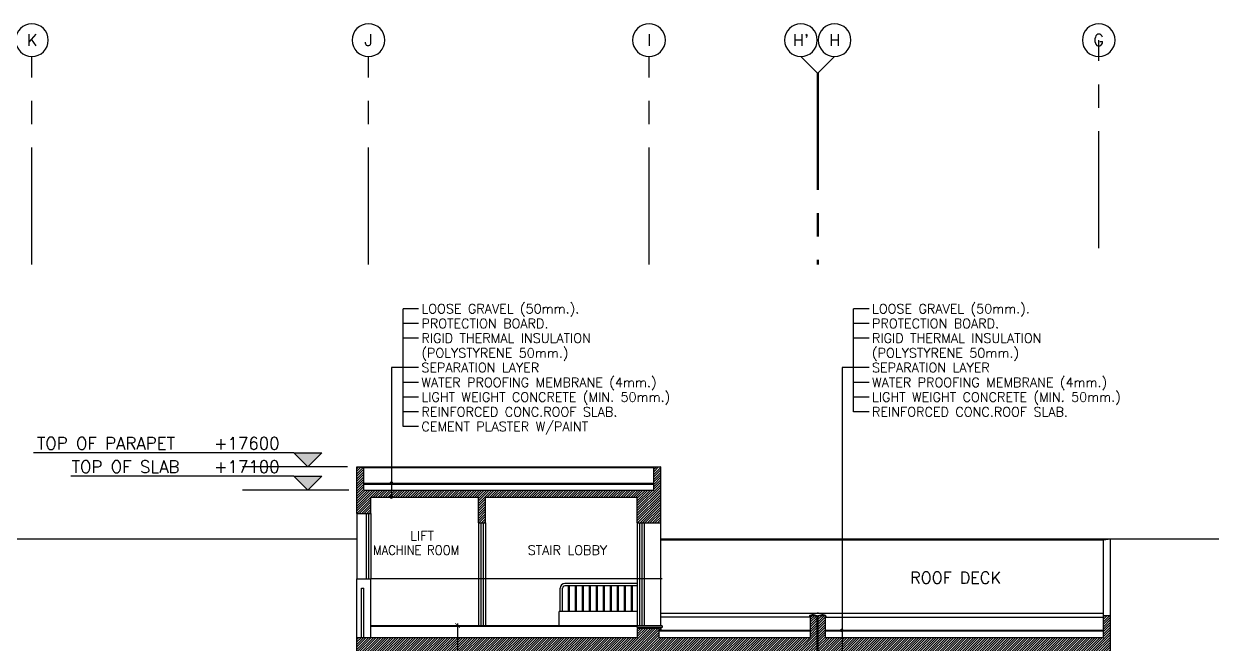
# Model space of a CAD drawing. Extents: x 417680.1 to 417774.5, y 43453.2 to 43484.7.
# Drawn here: x 417711.91 to 417737.33, y 43471.46 to 43484.73 of the extents above; entities that cross this region are included whole.
import ezdxf
from ezdxf.enums import TextEntityAlignment as Align

# ---------------------------------------------------------------- set-up
doc = ezdxf.new("R2010")
doc.units = 0
doc.header["$MEASUREMENT"] = 0
doc.header["$PDMODE"] = 3
doc.header["$PDSIZE"] = 0.1
doc.linetypes.add('CENTERX2', pattern=[4, 2.5, -0.5, 0.5, -0.5])
doc.layers.get('0').update_dxf_attribs({"color": 4, "linetype": 'CONTINUOUS'})
doc.layers.get('DEFPOINTS').update_dxf_attribs({"linetype": 'CONTINUOUS'})
for name, color, linetype in [('AX-CR', 2, 'CONTINUOUS'), ('AX-TXT', 2, 'CONTINUOUS'), ('AXES', 11, 'CENTERX2'), ('COL', 2, 'CONTINUOUS'), ('DIM-IN', 7, 'CONTINUOUS'), ('DIM-OUT', 4, 'CONTINUOUS'), ('EL', 2, 'CONTINUOUS'), ('EL-LEVS', 4, 'CONTINUOUS'), ('EL-LEVT', 4, 'CONTINUOUS'), ('HAT', 11, 'CONTINUOUS'), ('INSUL', 7, 'CONTINUOUS'), ('RM-NAME', 2, 'CONTINUOUS'), ('SEC', 4, 'CONTINUOUS'), ('STR', 4, 'CONTINUOUS'), ('WALL', 2, 'CONTINUOUS'), ('WIN', 4, 'CONTINUOUS')]:
    doc.layers.add(name, color=color, linetype=linetype)
doc.styles.add('ROMANC', font='romanc', dxfattribs={"height": 0.1})
doc.styles.add('ROMANS', font='ROMANS.shx', dxfattribs={"width": 0.6})
doc.styles.add('S', font='ROMANS.SHX')
doc.dimstyles.new('STANDARD in', dxfattribs={"dimtxt": 0.3, "dimasz": 0.1, "dimexe": 0.07, "dimexo": 0.05, "dimgap": 0.1, "dimtad": 1, "dimdec": 0, "dimlfac": 1000, "dimzin": 0, "dimdsep": 46, "dimtxsty": 'ROMANS', "dimblk": 'ARCHTICK', "dimcen": 0.05, "dimdle": 0.05, "dimclrd": 4, "dimclre": 4, "dimclrt": 2, "dimadec": 0, "dimazin": 0, "dimtfac": 1, "dimtdec": 0, "dimtmove": 2, "dimatfit": 3, "dimldrblk": 'ARCHTICK', "dimfxl": 0, "dimtolj": 1, "dimtzin": 0, "dimarcsym": 0})

# ---------------------------------------------------------------- blocks, each defined once
blk = doc.blocks.new('AXR')
at = {"layer": 'AX-CR'}
blk.add_circle((350, 0), 350, dxfattribs=at)
at = {"layer": 'AX-TXT', "style": 'ROMANS'}
blk.add_attdef('AX', text='', height=250, dxfattribs=at).set_placement((350, 0), align=Align.MIDDLE)
blk = doc.blocks.new('*X22')
at = {"color": 0}
for p, q in [((-249256, 235466), (-249215, 235507)), ((-249256, 235413), (-249162, 235507)), ((-249256, 235360), (-249109, 235507)), ((-249256, 235307), (-249106, 235457)), ((-253250, 234707), (-252730, 235227)), ((-253197, 234707), (-252677, 235227)), ((-253144, 234707), (-252624, 235227)), ((-253091, 234707), (-252571, 235227)), ((-253037, 234707), (-252517, 235227)), ((-252984, 234707), (-252496, 235196)), ((-252956, 235213), (-252942, 235227)), ((-252956, 235160), (-252889, 235227)), ((-252956, 235107), (-252836, 235227)), ((-252956, 235054), (-252783, 235227)), ((-249256, 235254), (-249106, 235404)), ((-249256, 235201), (-249106, 235351)), ((-249256, 235148), (-249106, 235298)), ((-249256, 235095), (-249106, 235245)), ((-249256, 235042), (-249106, 235192)), ((-258956, 234463), (-258382, 235037)), ((-258956, 234516), (-258435, 235037)), ((-258956, 234569), (-258488, 235037)), ((-258956, 234622), (-258541, 235037)), ((-258956, 234675), (-258594, 235037)), ((-258956, 234728), (-258647, 235037)), ((-258956, 234781), (-258700, 235037)), ((-258956, 234834), (-258753, 235037)), ((-258956, 234887), (-258806, 235037)), ((-258956, 234940), (-258859, 235037)), ((-258956, 234994), (-258912, 235037)), ((-258929, 234437), (-258329, 235037)), ((-258606, 234707), (-258276, 235037)), ((-258553, 234707), (-258223, 235037)), ((-258500, 234707), (-258170, 235037)), ((-258447, 234707), (-258117, 235037)), ((-258394, 234707), (-258064, 235037)), ((-258341, 234707), (-258011, 235037)), ((-258288, 234707), (-257958, 235037)), ((-258235, 234707), (-257905, 235037)), ((-258182, 234707), (-257852, 235037)), ((-258129, 234707), (-257799, 235037)), ((-258076, 234707), (-257746, 235037)), ((-258023, 234707), (-257693, 235037)), ((-257970, 234707), (-257640, 235037)), ((-257917, 234707), (-257587, 235037)), ((-257864, 234707), (-257534, 235037)), ((-257810, 234707), (-257480, 235037)), ((-257757, 234707), (-257427, 235037)), ((-257704, 234707), (-257374, 235037)), ((-257651, 234707), (-257321, 235037)), ((-257598, 234707), (-257268, 235037)), ((-257545, 234707), (-257215, 235037)), ((-257492, 234707), (-257162, 235037)), ((-257439, 234707), (-257109, 235037)), ((-257386, 234707), (-257056, 235037)), ((-257333, 234707), (-257003, 235037)), ((-257280, 234707), (-256950, 235037)), ((-257227, 234707), (-256897, 235037)), ((-257174, 234707), (-256844, 235037)), ((-257121, 234707), (-256791, 235037)), ((-257068, 234707), (-256738, 235037)), ((-257015, 234707), (-256685, 235037)), ((-256962, 234707), (-256632, 235037)), ((-256909, 234707), (-256579, 235037)), ((-256856, 234707), (-256526, 235037)), ((-256803, 234707), (-256473, 235037)), ((-256750, 234707), (-256420, 235037)), ((-256697, 234707), (-256367, 235037)), ((-256644, 234707), (-256314, 235037)), ((-256591, 234707), (-256261, 235037)), ((-256538, 234707), (-256208, 235037)), ((-256485, 234707), (-256155, 235037)), ((-256432, 234707), (-256102, 235037)), ((-256379, 234707), (-256049, 235037)), ((-256326, 234707), (-255996, 235037)), ((-256273, 234707), (-255943, 235037)), ((-256219, 234707), (-255889, 235037)), ((-256166, 234707), (-255836, 235037)), ((-256113, 234707), (-255783, 235037)), ((-256060, 234707), (-255730, 235037)), ((-256007, 234707), (-255677, 235037)), ((-255954, 234707), (-255624, 235037)), ((-255901, 234707), (-255571, 235037)), ((-255848, 234707), (-255518, 235037)), ((-255795, 234707), (-255465, 235037)), ((-255742, 234707), (-255412, 235037)), ((-255689, 234707), (-255359, 235037)), ((-255636, 234707), (-255306, 235037)), ((-255583, 234707), (-255253, 235037)), ((-255530, 234707), (-255200, 235037)), ((-255477, 234707), (-255147, 235037)), ((-255424, 234707), (-255094, 235037)), ((-255371, 234707), (-255041, 235037)), ((-255318, 234707), (-254988, 235037)), ((-255265, 234707), (-254935, 235037)), ((-255212, 234707), (-254882, 235037)), ((-255159, 234707), (-254829, 235037)), ((-255106, 234707), (-254776, 235037)), ((-255053, 234707), (-254723, 235037)), ((-255000, 234707), (-254670, 235037)), ((-254947, 234707), (-254617, 235037)), ((-254894, 234707), (-254564, 235037)), ((-254841, 234707), (-254511, 235037)), ((-254788, 234707), (-254458, 235037)), ((-254735, 234707), (-254405, 235037)), ((-254682, 234707), (-254352, 235037)), ((-254628, 234707), (-254298, 235037)), ((-254575, 234707), (-254245, 235037)), ((-254522, 234707), (-254192, 235037)), ((-254469, 234707), (-254139, 235037)), ((-254416, 234707), (-254086, 235037)), ((-254363, 234707), (-254033, 235037)), ((-254310, 234707), (-253980, 235037)), ((-254257, 234707), (-253927, 235037)), ((-254204, 234707), (-253874, 235037)), ((-254151, 234707), (-253821, 235037)), ((-254098, 234707), (-253768, 235037)), ((-254045, 234707), (-253715, 235037)), ((-253992, 234707), (-253662, 235037)), ((-253939, 234707), (-253609, 235037)), ((-253886, 234707), (-253556, 235037)), ((-253833, 234707), (-253503, 235037)), ((-253780, 234707), (-253450, 235037)), ((-253727, 234707), (-253397, 235037)), ((-253674, 234707), (-253344, 235037)), ((-253621, 234707), (-253291, 235037)), ((-253568, 234707), (-253238, 235037)), ((-253515, 234707), (-253185, 235037)), ((-253462, 234707), (-253132, 235037)), ((-253409, 234707), (-253079, 235037)), ((-253356, 234707), (-253026, 235037)), ((-253303, 234707), (-252973, 235037)), ((-252931, 234707), (-252496, 235143)), ((-252878, 234707), (-252496, 235090)), ((-252825, 234707), (-252495, 235037)), ((-252772, 234707), (-252442, 235037)), ((-252719, 234707), (-252389, 235037)), ((-252666, 234707), (-252336, 235037)), ((-252613, 234707), (-252283, 235037)), ((-252560, 234707), (-252230, 235037)), ((-252507, 234707), (-252177, 235037)), ((-252454, 234707), (-252124, 235037)), ((-252401, 234707), (-252071, 235037)), ((-252348, 234707), (-252018, 235037)), ((-252295, 234707), (-251965, 235037)), ((-252242, 234707), (-251912, 235037)), ((-252189, 234707), (-251859, 235037)), ((-252136, 234707), (-251806, 235037)), ((-252083, 234707), (-251753, 235037)), ((-252030, 234707), (-251700, 235037)), ((-251977, 234707), (-251647, 235037)), ((-251924, 234707), (-251594, 235037)), ((-251871, 234707), (-251541, 235037)), ((-251818, 234707), (-251488, 235037)), ((-251765, 234707), (-251435, 235037)), ((-251712, 234707), (-251382, 235037)), ((-251659, 234707), (-251329, 235037)), ((-251606, 234707), (-251276, 235037)), ((-251553, 234707), (-251223, 235037)), ((-251500, 234707), (-251170, 235037)), ((-251447, 234707), (-251117, 235037)), ((-251393, 234707), (-251063, 235037)), ((-251340, 234707), (-251010, 235037)), ((-251287, 234707), (-250957, 235037)), ((-251234, 234707), (-250904, 235037)), ((-251181, 234707), (-250851, 235037)), ((-251128, 234707), (-250798, 235037)), ((-251075, 234707), (-250745, 235037)), ((-251022, 234707), (-250692, 235037)), ((-250969, 234707), (-250639, 235037)), ((-250916, 234707), (-250586, 235037)), ((-250863, 234707), (-250533, 235037)), ((-250810, 234707), (-250480, 235037)), ((-250757, 234707), (-250427, 235037)), ((-250704, 234707), (-250374, 235037)), ((-250651, 234707), (-250321, 235037)), ((-250598, 234707), (-250268, 235037)), ((-250545, 234707), (-250215, 235037)), ((-250492, 234707), (-250162, 235037)), ((-250439, 234707), (-250109, 235037)), ((-250386, 234707), (-250056, 235037)), ((-250333, 234707), (-250003, 235037)), ((-250280, 234707), (-249950, 235037)), ((-250227, 234707), (-249897, 235037)), ((-250174, 234707), (-249844, 235037)), ((-250121, 234707), (-249791, 235037)), ((-250068, 234707), (-249738, 235037)), ((-250015, 234707), (-249685, 235037)), ((-249962, 234707), (-249632, 235037)), ((-249909, 234707), (-249579, 235037)), ((-249856, 234707), (-249526, 235037)), ((-249802, 234707), (-249472, 235037)), ((-249749, 234707), (-249419, 235037)), ((-249696, 234707), (-249366, 235037)), ((-249643, 234707), (-249313, 235037)), ((-249590, 234707), (-249260, 235037)), ((-249537, 234707), (-249106, 235138)), ((-249484, 234707), (-249106, 235085)), ((-249431, 234707), (-249106, 235032)), ((-249378, 234707), (-249106, 234979)), ((-249325, 234707), (-249106, 234926)), ((-249272, 234707), (-249106, 234873)), ((-249219, 234707), (-249106, 234820)), ((-249166, 234707), (-249106, 234767)), ((-249113, 234707), (-249106, 234714)), ((-258876, 234437), (-258656, 234657)), ((-258823, 234437), (-258656, 234604)), ((-258770, 234437), (-258656, 234551)), ((-258717, 234437), (-258656, 234498)), ((-258664, 234437), (-258656, 234445))]:
    blk.add_line(p, q, dxfattribs=at)
blk = doc.blocks.new('EL-LEV1')
at = {"layer": 'EL-LEVS'}
blk.add_lwpolyline([(0, 0), (300, 300), (-300, 300)], close=True, dxfattribs=at)
blk.add_solid([(-300, 300), (300, 300), (0, 0)], dxfattribs=at)
at = {"layer": 'EL-LEVT', "style": 'S'}
for tag, p in [('+0000', (534, 369)), ('ELEVATION', (2089, 369))]:
    blk.add_attdef(tag, p, '', height=260, dxfattribs=at)
blk = doc.blocks.new('*X15')
at = {"color": 0}
for p, q in [((-249086, 235371), (-248949, 235507)), ((-249086, 235424), (-249002, 235507)), ((-249086, 235477), (-249056, 235507)), ((-249086, 235318), (-248936, 235468)), ((-242986, 235478), (-242957, 235507)), ((-242986, 235425), (-242904, 235507)), ((-242986, 235372), (-242851, 235507)), ((-242986, 235319), (-242836, 235469)), ((-249086, 235265), (-248936, 235415)), ((-249086, 235212), (-248936, 235362)), ((-249086, 235158), (-248936, 235308)), ((-249086, 235105), (-248936, 235255)), ((-249086, 235052), (-248936, 235202)), ((-242986, 235266), (-242836, 235416)), ((-242986, 235213), (-242836, 235363)), ((-242986, 235160), (-242836, 235310)), ((-242986, 235107), (-242836, 235257)), ((-242986, 235054), (-242836, 235204)), ((-249086, 234999), (-248936, 235149)), ((-249086, 234946), (-248936, 235096)), ((-249086, 234893), (-248936, 235043)), ((-249086, 234734), (-248783, 235037)), ((-249086, 234787), (-248836, 235037)), ((-249086, 234840), (-248889, 235037)), ((-249060, 234707), (-248730, 235037)), ((-249007, 234707), (-248677, 235037)), ((-248954, 234707), (-248624, 235037)), ((-248901, 234707), (-248571, 235037)), ((-248848, 234707), (-248518, 235037)), ((-248795, 234707), (-248465, 235037)), ((-248742, 234707), (-248412, 235037)), ((-248689, 234707), (-248359, 235037)), ((-248636, 234707), (-248306, 235037)), ((-248583, 234707), (-248253, 235037)), ((-248530, 234707), (-248200, 235037)), ((-248477, 234707), (-248147, 235037)), ((-248424, 234707), (-248094, 235037)), ((-248371, 234707), (-248041, 235037)), ((-248318, 234707), (-247988, 235037)), ((-248265, 234707), (-247935, 235037)), ((-248211, 234707), (-247881, 235037)), ((-248158, 234707), (-247828, 235037)), ((-248105, 234707), (-247775, 235037)), ((-248052, 234707), (-247722, 235037)), ((-247999, 234707), (-247669, 235037)), ((-247946, 234707), (-247616, 235037)), ((-247893, 234707), (-247563, 235037)), ((-247840, 234707), (-247510, 235037)), ((-247787, 234707), (-247457, 235037)), ((-247734, 234707), (-247404, 235037)), ((-247681, 234707), (-247351, 235037)), ((-247628, 234707), (-247298, 235037)), ((-247575, 234707), (-247245, 235037)), ((-247522, 234707), (-247192, 235037)), ((-247469, 234707), (-247139, 235037)), ((-247416, 234707), (-247086, 235037)), ((-247363, 234707), (-247033, 235037)), ((-247310, 234707), (-246980, 235037)), ((-247257, 234707), (-246927, 235037)), ((-247204, 234707), (-246874, 235037)), ((-247151, 234707), (-246821, 235037)), ((-247098, 234707), (-246768, 235037)), ((-247045, 234707), (-246715, 235037)), ((-246992, 234707), (-246662, 235037)), ((-246939, 234707), (-246609, 235037)), ((-246886, 234707), (-246556, 235037)), ((-246833, 234707), (-246503, 235037)), ((-246780, 234707), (-246450, 235037)), ((-246727, 234707), (-246397, 235037)), ((-246674, 234707), (-246344, 235037)), ((-246621, 234707), (-246291, 235037)), ((-246567, 234707), (-246237, 235037)), ((-246514, 234707), (-246184, 235037)), ((-246461, 234707), (-246131, 235037)), ((-246408, 234707), (-246078, 235037)), ((-246355, 234707), (-246025, 235037)), ((-246302, 234707), (-245972, 235037)), ((-246249, 234707), (-245919, 235037)), ((-246196, 234707), (-245866, 235037)), ((-246143, 234707), (-245813, 235037)), ((-246090, 234707), (-245760, 235037)), ((-246037, 234707), (-245707, 235037)), ((-245984, 234707), (-245654, 235037)), ((-245931, 234707), (-245601, 235037)), ((-245878, 234707), (-245548, 235037)), ((-245825, 234707), (-245495, 235037)), ((-245772, 234707), (-245442, 235037)), ((-245719, 234707), (-245389, 235037)), ((-245666, 234707), (-245336, 235037)), ((-245613, 234707), (-245283, 235037)), ((-245560, 234707), (-245230, 235037)), ((-245507, 234707), (-245177, 235037)), ((-245454, 234707), (-245124, 235037)), ((-245401, 234707), (-245071, 235037)), ((-245348, 234707), (-245018, 235037)), ((-245295, 234707), (-244965, 235037)), ((-245242, 234707), (-244912, 235037)), ((-245189, 234707), (-244859, 235037)), ((-245136, 234707), (-244806, 235037)), ((-245083, 234707), (-244753, 235037)), ((-245030, 234707), (-244700, 235037)), ((-244976, 234707), (-244646, 235037)), ((-244923, 234707), (-244593, 235037)), ((-244870, 234707), (-244540, 235037)), ((-244817, 234707), (-244487, 235037)), ((-244764, 234707), (-244434, 235037)), ((-244711, 234707), (-244381, 235037)), ((-244658, 234707), (-244328, 235037)), ((-244605, 234707), (-244275, 235037)), ((-244552, 234707), (-244222, 235037)), ((-244499, 234707), (-244169, 235037)), ((-244446, 234707), (-244116, 235037)), ((-244393, 234707), (-244063, 235037)), ((-244340, 234707), (-244010, 235037)), ((-244287, 234707), (-243957, 235037)), ((-244234, 234707), (-243904, 235037)), ((-244181, 234707), (-243851, 235037)), ((-244128, 234707), (-243798, 235037)), ((-244075, 234707), (-243745, 235037)), ((-244022, 234707), (-243692, 235037)), ((-243969, 234707), (-243639, 235037)), ((-243916, 234707), (-243586, 235037)), ((-243863, 234707), (-243533, 235037)), ((-243810, 234707), (-243480, 235037)), ((-243757, 234707), (-243427, 235037)), ((-243704, 234707), (-243374, 235037)), ((-243651, 234707), (-243321, 235037)), ((-243598, 234707), (-243268, 235037)), ((-243545, 234707), (-243215, 235037)), ((-243492, 234707), (-243162, 235037)), ((-243439, 234707), (-243109, 235037)), ((-243385, 234707), (-243055, 235037)), ((-243332, 234707), (-243002, 235037)), ((-243279, 234707), (-242836, 235151)), ((-243226, 234707), (-242836, 235098)), ((-243173, 234707), (-242836, 235045)), ((-243136, 234691), (-242836, 234991)), ((-243136, 234638), (-242836, 234938)), ((-243136, 234585), (-242836, 234885)), ((-243136, 234532), (-242836, 234832)), ((-243136, 234479), (-242836, 234779)), ((-243125, 234437), (-242836, 234726)), ((-243072, 234437), (-242836, 234673)), ((-243019, 234437), (-242836, 234620)), ((-242966, 234437), (-242836, 234567)), ((-242913, 234437), (-242836, 234514)), ((-242860, 234437), (-242836, 234461))]:
    blk.add_line(p, q, dxfattribs=at)
blk = doc.blocks.new('_ARCHTICK')
at = {"color": 0, "linetype": 'ByBlock', "const_width": 0.15}
blk.add_lwpolyline([(-0.5, -0.5), (0.5, 0.5)], dxfattribs=at)
blk = doc.blocks.new('*D29')
at = {"layer": 'DEFPOINTS', "color": 0}
for p in [(417721.314, 43471.858), (417721.191, 43467.108), (417721.314, 43467.108)]:
    blk.add_point(p, dxfattribs=at)
at = {"layer": 'DIM-IN', "color": 4, "lineweight": -2}
for p, q in [((417721.264, 43471.858), (417721.121, 43471.858)), ((417721.191, 43471.908), (417721.191, 43467.058)), ((417721.264, 43467.108), (417721.121, 43467.108))]:
    blk.add_line(p, q, dxfattribs=at)
at = {"layer": 'DIM-IN', "color": 4, "lineweight": -2, "xscale": 0.1, "yscale": 0.1, "zscale": 0.1}
for p, rotation in [((417721.191, 43471.858), 90), ((417721.191, 43467.108), 270)]:
    blk.add_blockref('_ARCHTICK', p, dxfattribs=dict(at, rotation=rotation))
at = {"layer": 'DIM-IN', "color": 2, "insert": (417720.941, 43469.483), "char_height": 0.3, "attachment_point": 5, "rotation": 90, "style": 'ROMANS'}
blk.add_mtext('\\A1;4750', dxfattribs=at)

msp = doc.modelspace()

# ---------------------------------------------------------------- hatches: boundary and pattern name
at = {"layer": 'HAT'}
h = msp.add_hatch(dxfattribs=at)
h.set_pattern_fill('ANSI31', color=256, scale=0.3, style=0)
h.set_pattern_definition([(45, (417535.723676, 43116.99819), (-0.0265165043, 0.0265165043), [])])
h.paths.add_polyline_path([(417719.1856, 43474.758), (417725.3856, 43474.758), (417725.3856, 43475.238), (417725.5356, 43475.258), (417725.5356, 43474.608), (417725.5356, 43474.058), (417725.0356, 43474.058), (417725.0356, 43474.608), (417721.7856, 43474.608), (417721.7856, 43474.058), (417721.6356, 43474.058), (417721.6356, 43474.608), (417719.3356, 43474.608), (417719.3356, 43474.258), (417719.0356, 43474.258), (417719.0356, 43475.258), (417719.1856, 43475.238)])

# ---------------------------------------------------------------- linework, layer by layer
at = {"layer": 'AXES'}
for p, q in [((417734.9056, 43479.9339), (417734.9056, 43484.3796)), ((417712.0856, 43479.5839), (417712.0856, 43484.0296)), ((417719.2856, 43479.5839), (417719.2856, 43484.0296)), ((417725.2856, 43479.5839), (417725.2856, 43484.0296)), ((417728.8856, 43483.6796), (417728.5356, 43484.0296)), ((417728.9056, 43483.6796), (417729.2556, 43484.0296)), ((417728.8856, 43483.6796), (417728.8856, 43479.5839)), ((417728.9056, 43483.6796), (417728.9056, 43479.5839))]:
    msp.add_line(p, q, dxfattribs=at)
at = {"layer": 'COL', "color": 6}
for p, q in [((417719.0356, 43474.258), (417719.0356, 43475.258)), ((417719.0356, 43475.258), (417719.1856, 43475.238)), ((417719.1856, 43474.758), (417719.1856, 43475.238)), ((417725.5356, 43475.258), (417725.3856, 43475.238)), ((417725.3856, 43474.758), (417725.3856, 43475.238)), ((417725.5356, 43474.608), (417725.5356, 43475.258)), ((417719.1856, 43474.758), (417725.3856, 43474.758)), ((417719.3356, 43474.608), (417721.6356, 43474.608)), ((417719.3356, 43474.258), (417719.3356, 43474.608)), ((417721.6356, 43474.058), (417721.6356, 43474.608)), ((417721.7856, 43474.058), (417721.7856, 43474.608)), ((417721.7856, 43474.608), (417725.0356, 43474.608)), ((417725.0356, 43474.058), (417725.0356, 43474.608)), ((417725.5356, 43474.058), (417725.5356, 43474.608)), ((417719.0356, 43474.258), (417719.3356, 43474.258)), ((417721.6356, 43474.058), (417721.7856, 43474.058)), ((417725.0356, 43474.058), (417725.5356, 43474.058)), ((417735.1556, 43473.708), (417735.0056, 43473.688)), ((417735.0056, 43472.078), (417735.0056, 43473.688)), ((417735.1556, 43472.078), (417735.1556, 43473.708)), ((417719.0356, 43471.608), (417719.0356, 43472.858)), ((417719.0356, 43472.858), (417719.3356, 43472.858)), ((417719.3356, 43471.608), (417719.3356, 43472.858)), ((417728.7356, 43472.078), (417728.7356, 43471.608)), ((417728.7356, 43472.078), (417728.8856, 43472.078)), ((417728.8856, 43471.278), (417728.8856, 43472.078)), ((417728.9056, 43471.278), (417728.9056, 43472.078)), ((417728.9056, 43472.078), (417729.0556, 43472.078)), ((417729.0556, 43472.078), (417729.0556, 43471.608)), ((417735.0056, 43471.608), (417735.0056, 43472.078)), ((417735.0056, 43472.078), (417735.1556, 43472.078)), ((417735.1556, 43471.008), (417735.1556, 43472.078)), ((417725.0356, 43471.798), (417725.0356, 43471.608)), ((417725.4956, 43471.798), (417725.0356, 43471.798)), ((417725.4956, 43471.798), (417725.4956, 43471.608)), ((417719.0356, 43471.608), (417725.0356, 43471.608)), ((417719.0356, 43471.008), (417719.0356, 43471.608)), ((417725.4956, 43471.608), (417728.7356, 43471.608)), ((417729.0556, 43471.608), (417735.0056, 43471.608))]:
    msp.add_line(p, q, dxfattribs=at)
at = {"layer": 'COL'}
for p, q in [((417725.5656, 43471.858), (417719.3356, 43471.858)), ((417725.0356, 43471.838), (417719.3356, 43471.838)), ((417725.5656, 43471.818), (417725.0356, 43471.818)), ((417725.5656, 43471.858), (417725.5656, 43471.818))]:
    msp.add_line(p, q, dxfattribs=at)
at = {"layer": 'DIM-OUT', "const_width": 0.0375}
msp.add_lwpolyline([(417729.39, 43471.758, 1), (417729.4275, 43471.758, 1)], format="xyb", close=True, dxfattribs=at)
at = {"layer": 'EL', "color": 4}
for p, q in [((417719.0356, 43473.708), (417705.9356, 43473.708)), ((417748.2556, 43473.708), (417735.1556, 43473.708))]:
    msp.add_line(p, q, dxfattribs=at)
at = {"layer": 'EL-LEVS'}
for p, q in [((417717.6873, 43475.558), (417712.1212, 43475.558)), ((417718.8337, 43475.258), (417716.59, 43475.258)), ((417717.6873, 43475.058), (417712.9176, 43475.058)), ((417718.8617, 43474.758), (417716.59, 43474.758))]:
    msp.add_line(p, q, dxfattribs=at)
at = {"layer": 'INSUL'}
for p, q in [((417719.1356, 43471.608), (417719.1356, 43472.658)), ((417719.1356, 43472.658), (417719.1856, 43472.658)), ((417719.1856, 43471.608), (417719.1856, 43472.658))]:
    msp.add_line(p, q, dxfattribs=at)
at = {"layer": 'SEC', "color": 4}
for p, q in [((417720.0242, 43476.1164), (417720.0242, 43478.6364)), ((417720.356, 43478.6364), (417720.0242, 43478.6364)), ((417729.6632, 43476.4314), (417729.6632, 43478.6364)), ((417729.995, 43478.6364), (417729.6632, 43478.6364)), ((417720.356, 43478.3214), (417720.0242, 43478.3214)), ((417729.995, 43478.3214), (417729.6632, 43478.3214)), ((417720.356, 43478.0064), (417720.0242, 43478.0064)), ((417729.995, 43478.0064), (417729.6632, 43478.0064)), ((417719.7752, 43477.3764), (417719.7752, 43474.608)), ((417720.0242, 43477.3764), (417719.7752, 43477.3764)), ((417720.356, 43477.3764), (417720.0242, 43477.3764)), ((417729.4142, 43477.3764), (417729.4142, 43471.278)), ((417729.6632, 43477.3764), (417729.4142, 43477.3764)), ((417729.995, 43477.3764), (417729.6632, 43477.3764)), ((417720.356, 43477.0614), (417720.0242, 43477.0614)), ((417729.995, 43477.0614), (417729.6632, 43477.0614)), ((417720.356, 43476.7464), (417720.0242, 43476.7464)), ((417729.995, 43476.7464), (417729.6632, 43476.7464)), ((417720.356, 43476.4314), (417720.0242, 43476.4314)), ((417729.995, 43476.4314), (417729.6632, 43476.4314)), ((417720.356, 43476.1164), (417720.0242, 43476.1164))]:
    msp.add_line(p, q, dxfattribs=at)
at = {"layer": 'SEC', "color": 4, "const_width": 0.0375}
for points in [[(417719.7565, 43474.908, 1), (417719.794, 43474.908, 1)], [(417719.7565, 43474.608, 1), (417719.794, 43474.608, 1)]]:
    msp.add_lwpolyline(points, format="xyb", close=True, dxfattribs=at)
at = {"layer": 'STR'}
for p in [(417725.0356, 43472.158), (417723.3606, 43471.858)]:
    msp.add_line(p, (417723.3606, 43472.158), dxfattribs=at)
at = {"layer": 'STR', "color": 1}
msp.add_line((417725.0356, 43471.818), (417725.0356, 43471.858), dxfattribs=at)
at = {"layer": 'WALL', "color": 11}
for p, q in [((417719.0356, 43475.258), (417725.5356, 43475.258)), ((417719.1856, 43475.238), (417725.3856, 43475.238)), ((417735.1556, 43473.708), (417725.5356, 43473.708)), ((417735.0056, 43473.688), (417725.5356, 43473.688))]:
    msp.add_line(p, q, dxfattribs=at)
at = {"layer": 'WALL', "color": 4}
for p, q in [((417719.1856, 43474.908), (417725.3856, 43474.908)), ((417719.1856, 43474.888), (417725.3856, 43474.888)), ((417721.6356, 43474.058), (417721.6356, 43471.858)), ((417721.6856, 43474.058), (417721.6856, 43471.858)), ((417721.7356, 43474.058), (417721.7356, 43471.858)), ((417721.7856, 43474.058), (417721.7856, 43471.858)), ((417725.0356, 43474.058), (417725.0356, 43471.858)), ((417725.0856, 43474.058), (417725.0856, 43471.858)), ((417725.1356, 43474.058), (417725.1356, 43471.858)), ((417725.1856, 43474.058), (417725.1856, 43471.858)), ((417725.5356, 43471.858), (417725.5356, 43474.058)), ((417725.5656, 43472.858), (417719.3356, 43472.858)), ((417723.3856, 43472.158), (417723.3856, 43472.658)), ((417723.4356, 43472.158), (417723.4356, 43472.658)), ((417725.0356, 43472.758), (417723.4856, 43472.758)), ((417725.0356, 43472.708), (417723.4856, 43472.708)), ((417723.5618, 43472.158), (417723.5618, 43472.708)), ((417723.5818, 43472.158), (417723.5818, 43472.708)), ((417723.7118, 43472.158), (417723.7118, 43472.708)), ((417723.7318, 43472.158), (417723.7318, 43472.708)), ((417723.8618, 43472.158), (417723.8618, 43472.708)), ((417723.8818, 43472.158), (417723.8818, 43472.708)), ((417724.0118, 43472.158), (417724.0118, 43472.708)), ((417724.0318, 43472.158), (417724.0318, 43472.708)), ((417724.1618, 43472.158), (417724.1618, 43472.708)), ((417724.1818, 43472.158), (417724.1818, 43472.708)), ((417724.3118, 43472.158), (417724.3118, 43472.708)), ((417724.3318, 43472.158), (417724.3318, 43472.708)), ((417724.4618, 43472.158), (417724.4618, 43472.708)), ((417724.4818, 43472.158), (417724.4818, 43472.708)), ((417724.6118, 43472.158), (417724.6118, 43472.708)), ((417724.6318, 43472.158), (417724.6318, 43472.708)), ((417724.7618, 43472.158), (417724.7618, 43472.708)), ((417724.7818, 43472.158), (417724.7818, 43472.708)), ((417724.9118, 43472.158), (417724.9118, 43472.708)), ((417724.9318, 43472.158), (417724.9318, 43472.708)), ((417725.5356, 43472.1293), (417735.0056, 43472.1293)), ((417728.7189, 43472.0424), (417725.5356, 43472.0424)), ((417729.0722, 43472.0424), (417735.0056, 43472.0424)), ((417725.5156, 43471.818), (417725.5156, 43471.758)), ((417725.5356, 43471.818), (417725.5356, 43471.758)), ((417728.7356, 43471.758), (417725.4956, 43471.758)), ((417728.7356, 43471.738), (417725.4956, 43471.738)), ((417735.0056, 43471.758), (417729.0556, 43471.758)), ((417735.0056, 43471.738), (417729.0556, 43471.738))]:
    msp.add_line(p, q, dxfattribs=at)
at = {"layer": 'WALL'}
for p, q in [((417721.6356, 43474.058), (417721.6356, 43474.058)), ((417721.7856, 43474.058), (417721.7856, 43474.058))]:
    msp.add_line(p, q, dxfattribs=at)
at = {"layer": 'WALL', "color": 4}
msp.add_lwpolyline([(417729.0616, 43472.0723, 0.2569702), (417729.055, 43472.0792), (417728.9098, 43472.1246, 0.1526109), (417728.8814, 43472.1246), (417728.7362, 43472.0792, 0.2569702), (417728.7295, 43472.0723), (417728.7214, 43472.0417), (417728.7189, 43472.0424), (417728.7275, 43472.0743, -0.2569702), (417728.7342, 43472.0812), (417728.8807, 43472.127, -0.1526109), (417728.9105, 43472.127), (417729.057, 43472.0812, -0.2569702), (417729.0637, 43472.0743), (417729.0722, 43472.0424), (417729.0698, 43472.0417)], format="xyb", close=True, dxfattribs=at)
for radius in [0.1, 0.05]:
    msp.add_arc((417723.4856, 43472.658), radius, 90, 180, dxfattribs=at)
at = {"layer": 'WIN'}
for p, q in [((417719.0356, 43474.258), (417719.0356, 43472.858)), ((417719.2356, 43474.258), (417719.2356, 43472.858)), ((417719.2856, 43474.258), (417719.2856, 43472.858)), ((417719.3356, 43474.258), (417719.3356, 43472.858))]:
    msp.add_line(p, q, dxfattribs=at)

# ---------------------------------------------------------------- block references
at = {"layer": 'AXES'}
ref = msp.add_blockref('AXR', (417712.4356, 43484.3796), dxfattribs=dict(at, xscale=-0.001000000047497451, yscale=0.0009999999892897904, zscale=0.001))
ref.add_attrib('AX', 'K', dxfattribs={"layer": 'AX-TXT', "height": 0.25, "style": 'ROMANS'}).set_placement((417712.0856, 43484.3796), align=Align.MIDDLE)
ref = msp.add_blockref('AXR', (417719.6356, 43484.3796), dxfattribs=dict(at, xscale=-0.001000000047497451, yscale=0.0009999999892897904, zscale=0.001))
ref.add_attrib('AX', 'J', dxfattribs={"layer": 'AX-TXT', "height": 0.25, "style": 'ROMANS'}).set_placement((417719.2856, 43484.3796), align=Align.MIDDLE)
ref = msp.add_blockref('AXR', (417725.6356, 43484.3796), dxfattribs=dict(at, xscale=-0.001000000047497451, yscale=0.0009999999892897904, zscale=0.001))
ref.add_attrib('AX', 'I', dxfattribs={"layer": 'AX-TXT', "height": 0.25, "style": 'ROMANS'}).set_placement((417725.2856, 43484.3796), align=Align.MIDDLE)
ref = msp.add_blockref('AXR', (417728.8856, 43484.3796), dxfattribs=dict(at, xscale=-0.001000000047497451, yscale=0.0009999999892897904, zscale=0.001))
ref.add_attrib('AX', "H'", dxfattribs={"layer": 'AX-TXT', "height": 0.25, "style": 'ROMANS'}).set_placement((417728.5356, 43484.3796), align=Align.MIDDLE)
ref = msp.add_blockref('AXR', (417729.6056, 43484.3796), dxfattribs=dict(at, xscale=-0.001000000047497451, yscale=0.0009999999892897904, zscale=0.001))
ref.add_attrib('AX', 'H', dxfattribs={"layer": 'AX-TXT', "height": 0.25, "style": 'ROMANS'}).set_placement((417729.2556, 43484.3796), align=Align.MIDDLE)
ref = msp.add_blockref('AXR', (417735.2556, 43484.3796), dxfattribs=dict(at, xscale=-0.001000000047497451, yscale=0.0009999999892897904, zscale=0.001))
ref.add_attrib('AX', 'G', dxfattribs={"layer": 'AX-TXT', "height": 0.25, "style": 'ROMANS'}).set_placement((417734.9056, 43484.3796), align=Align.MIDDLE)
at = {"layer": 'EL-LEVS'}
ref = msp.add_blockref('EL-LEV1', (417717.9873, 43475.258), dxfattribs=dict(at, xscale=-0.0009999999892897904, yscale=0.001000000003841706, zscale=0.001))
ref.add_attrib('+0000', '+17600', (417715.9795, 43475.6272), dxfattribs={"layer": 'EL-LEVT', "height": 0.26, "style": 'S'})
ref.add_attrib('ELEVATION', 'TOP OF PARAPET', (417712.1923, 43475.6272), dxfattribs={"layer": 'EL-LEVT', "height": 0.26, "style": 'S'})
ref = msp.add_blockref('EL-LEV1', (417717.9873, 43474.758), dxfattribs=dict(at, xscale=-0.0009999999892897904, yscale=0.001000000003841706, zscale=0.001))
ref.add_attrib('+0000', '+17100', (417715.9795, 43475.1272), dxfattribs={"layer": 'EL-LEVT', "height": 0.26, "style": 'S'})
ref.add_attrib('ELEVATION', 'TOP OF SLAB', (417712.9352, 43475.1272), dxfattribs={"layer": 'EL-LEVT', "height": 0.26, "style": 'S'})
at = {"layer": 'HAT', "xscale": 0.0009999999892897904, "yscale": 0.001000000003841706, "zscale": 0.001}
for name in ['*X22', '*X15']:
    msp.add_blockref(name, (417977.9915, 43236.5709), dxfattribs=at)

# ---------------------------------------------------------------- texts
at = {"layer": 'RM-NAME', "style": 'ROMANS'}
for s, p in [('LIFT', (417720.1778, 43473.6829)), ('STAIR LOBBY', (417722.6916, 43473.3724))]:
    msp.add_text(s, height=0.2, dxfattribs=at).set_placement(p)
at = {"layer": 'RM-NAME', "style": 'ROMANS', "width": 0.9}
msp.add_text('MACHINE ROOM', height=0.2, dxfattribs=at).set_placement((417719.3827, 43473.3724))
at = {"layer": 'RM-NAME', "style": 'ROMANC'}
msp.add_text('ROOF DECK', height=0.25, dxfattribs=at).set_placement((417731.8428, 43472.8821), align=Align.MIDDLE)
at = {"layer": 'SEC', "color": 2, "style": 'ROMANS'}
for s, p in [('LOOSE GRAVEL (50mm.).', (417720.417, 43478.5364)), ('LOOSE GRAVEL (50mm.).', (417730.056, 43478.5364)), ('PROTECTION BOARD.', (417720.4167, 43478.2214)), ('PROTECTION BOARD.', (417730.0557, 43478.2214)), ('RIGID THERMAL INSULATION', (417720.4167, 43477.9064)), ('RIGID THERMAL INSULATION', (417730.0557, 43477.9064)), ('(POLYSTYRENE 50mm.)', (417720.4167, 43477.5914)), ('(POLYSTYRENE 50mm.)', (417730.0557, 43477.5914)), ('SEPARATION LAYER', (417720.4167, 43477.2764)), ('SEPARATION LAYER', (417730.0557, 43477.2764)), ('WATER PROOFING MEMBRANE (4mm.)', (417720.4167, 43476.9614)), ('WATER PROOFING MEMBRANE (4mm.)', (417730.0557, 43476.9614)), ('LIGHT WEIGHT CONCRETE (MIN. 50mm.)', (417720.4167, 43476.6464)), ('LIGHT WEIGHT CONCRETE (MIN. 50mm.)', (417730.0557, 43476.6464)), ('REINFORCED CONC.ROOF SLAB.', (417720.4167, 43476.3314)), ('REINFORCED CONC.ROOF SLAB.', (417730.0557, 43476.3314)), ('CEMENT PLASTER W/PAINT', (417720.4167, 43476.0164))]:
    msp.add_text(s, height=0.2, dxfattribs=at).set_placement(p)

# ---------------------------------------------------------------- dimensions: what is measured, and where the dimension line sits
at = {"layer": 'DIM-IN'}
dim = msp.add_linear_dim(base=(417721.191, 43467.108), p1=(417721.3143, 43471.858), p2=(417721.3143, 43467.108), angle=90, dimstyle='STANDARD in', dxfattribs=at)
dim.commit()
dim.dimension.update_dxf_attribs({"geometry": '*D29', "text_midpoint": (417720.941, 43469.483)})

doc.saveas('drawing.dxf')
